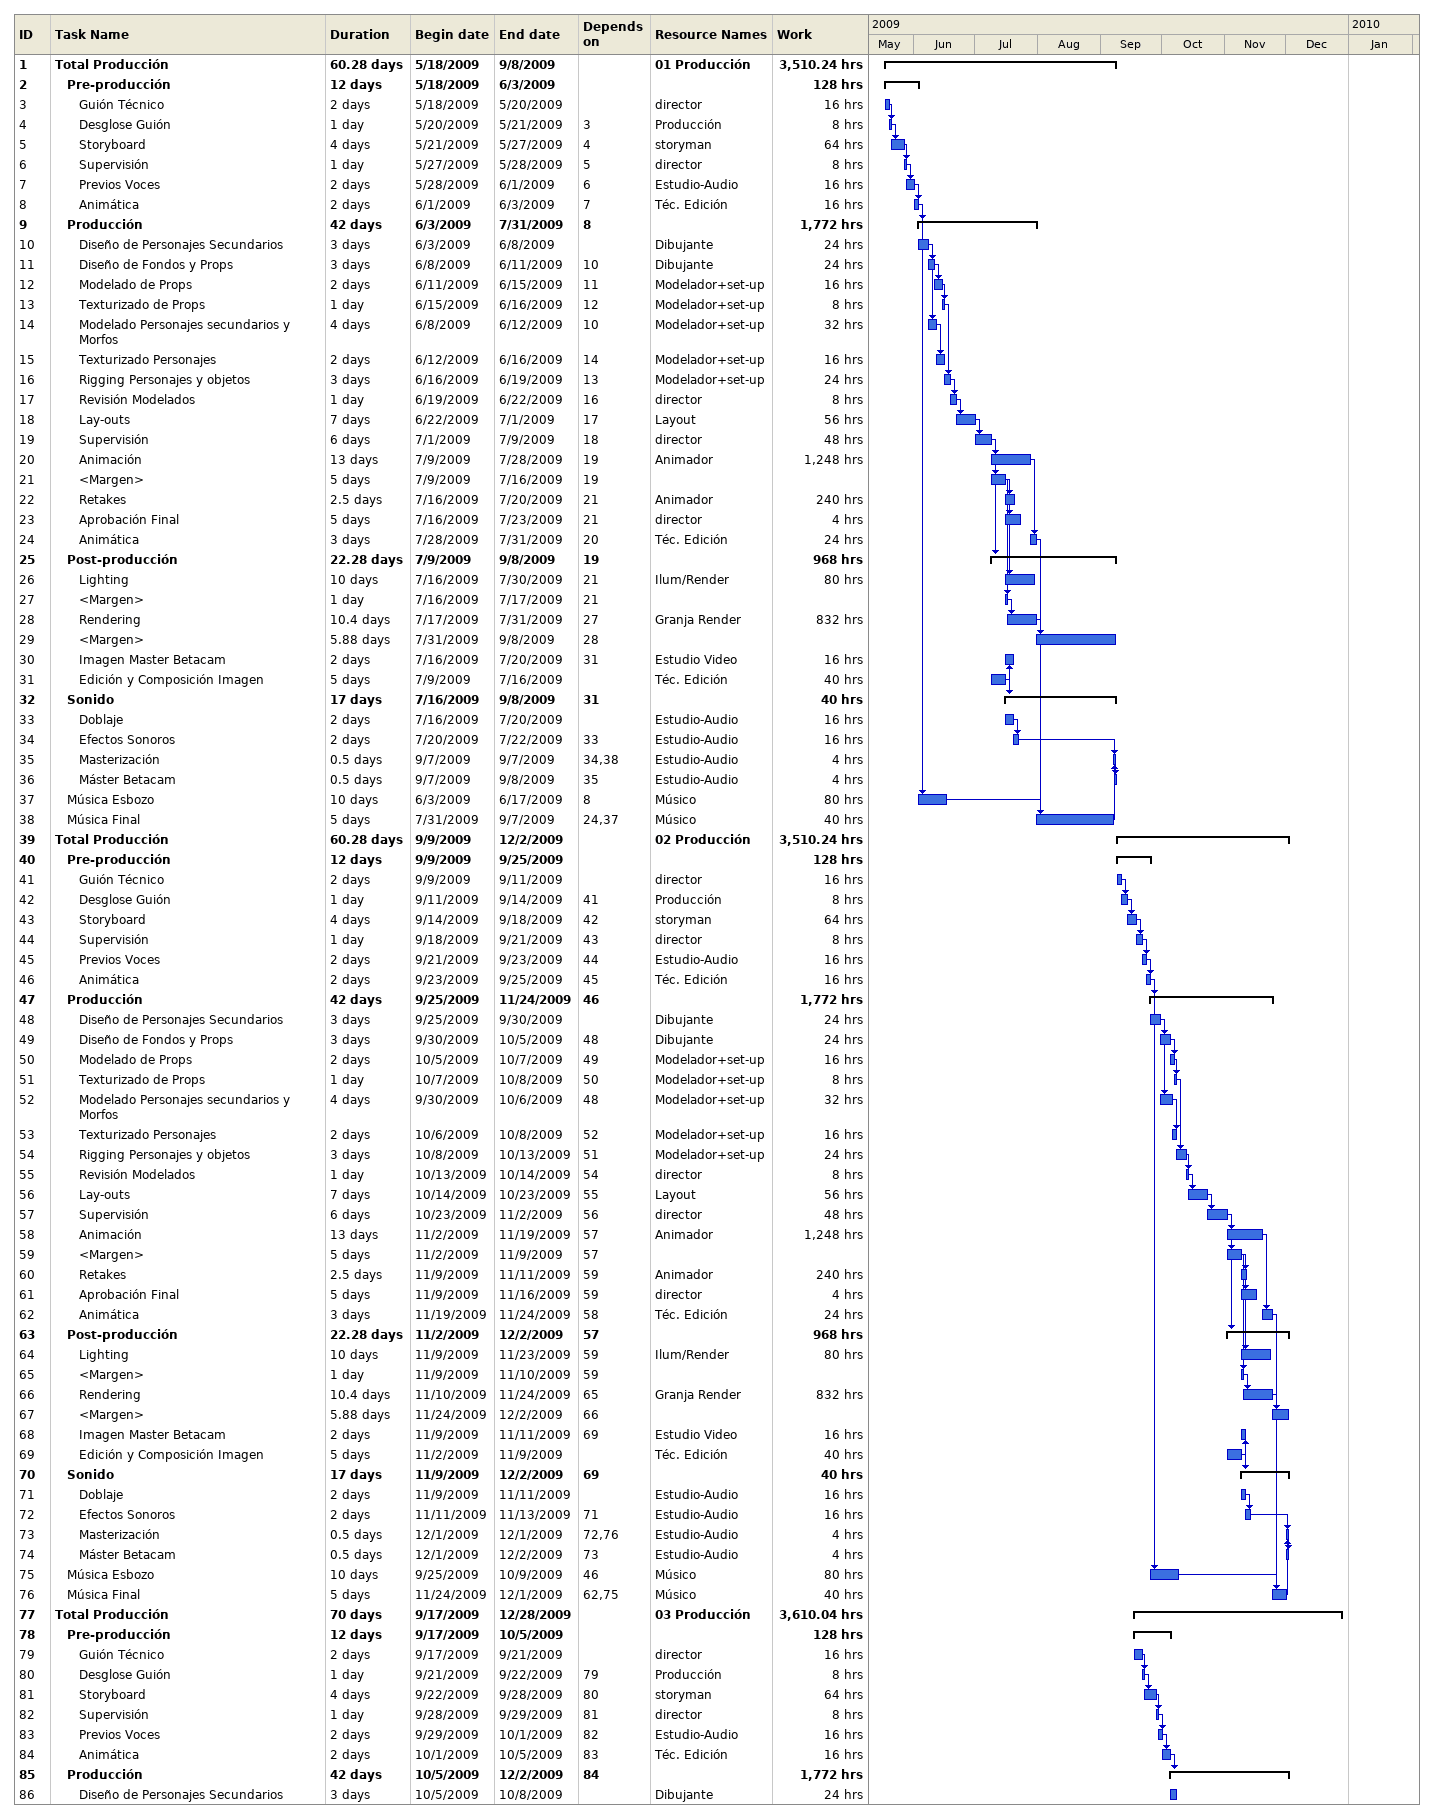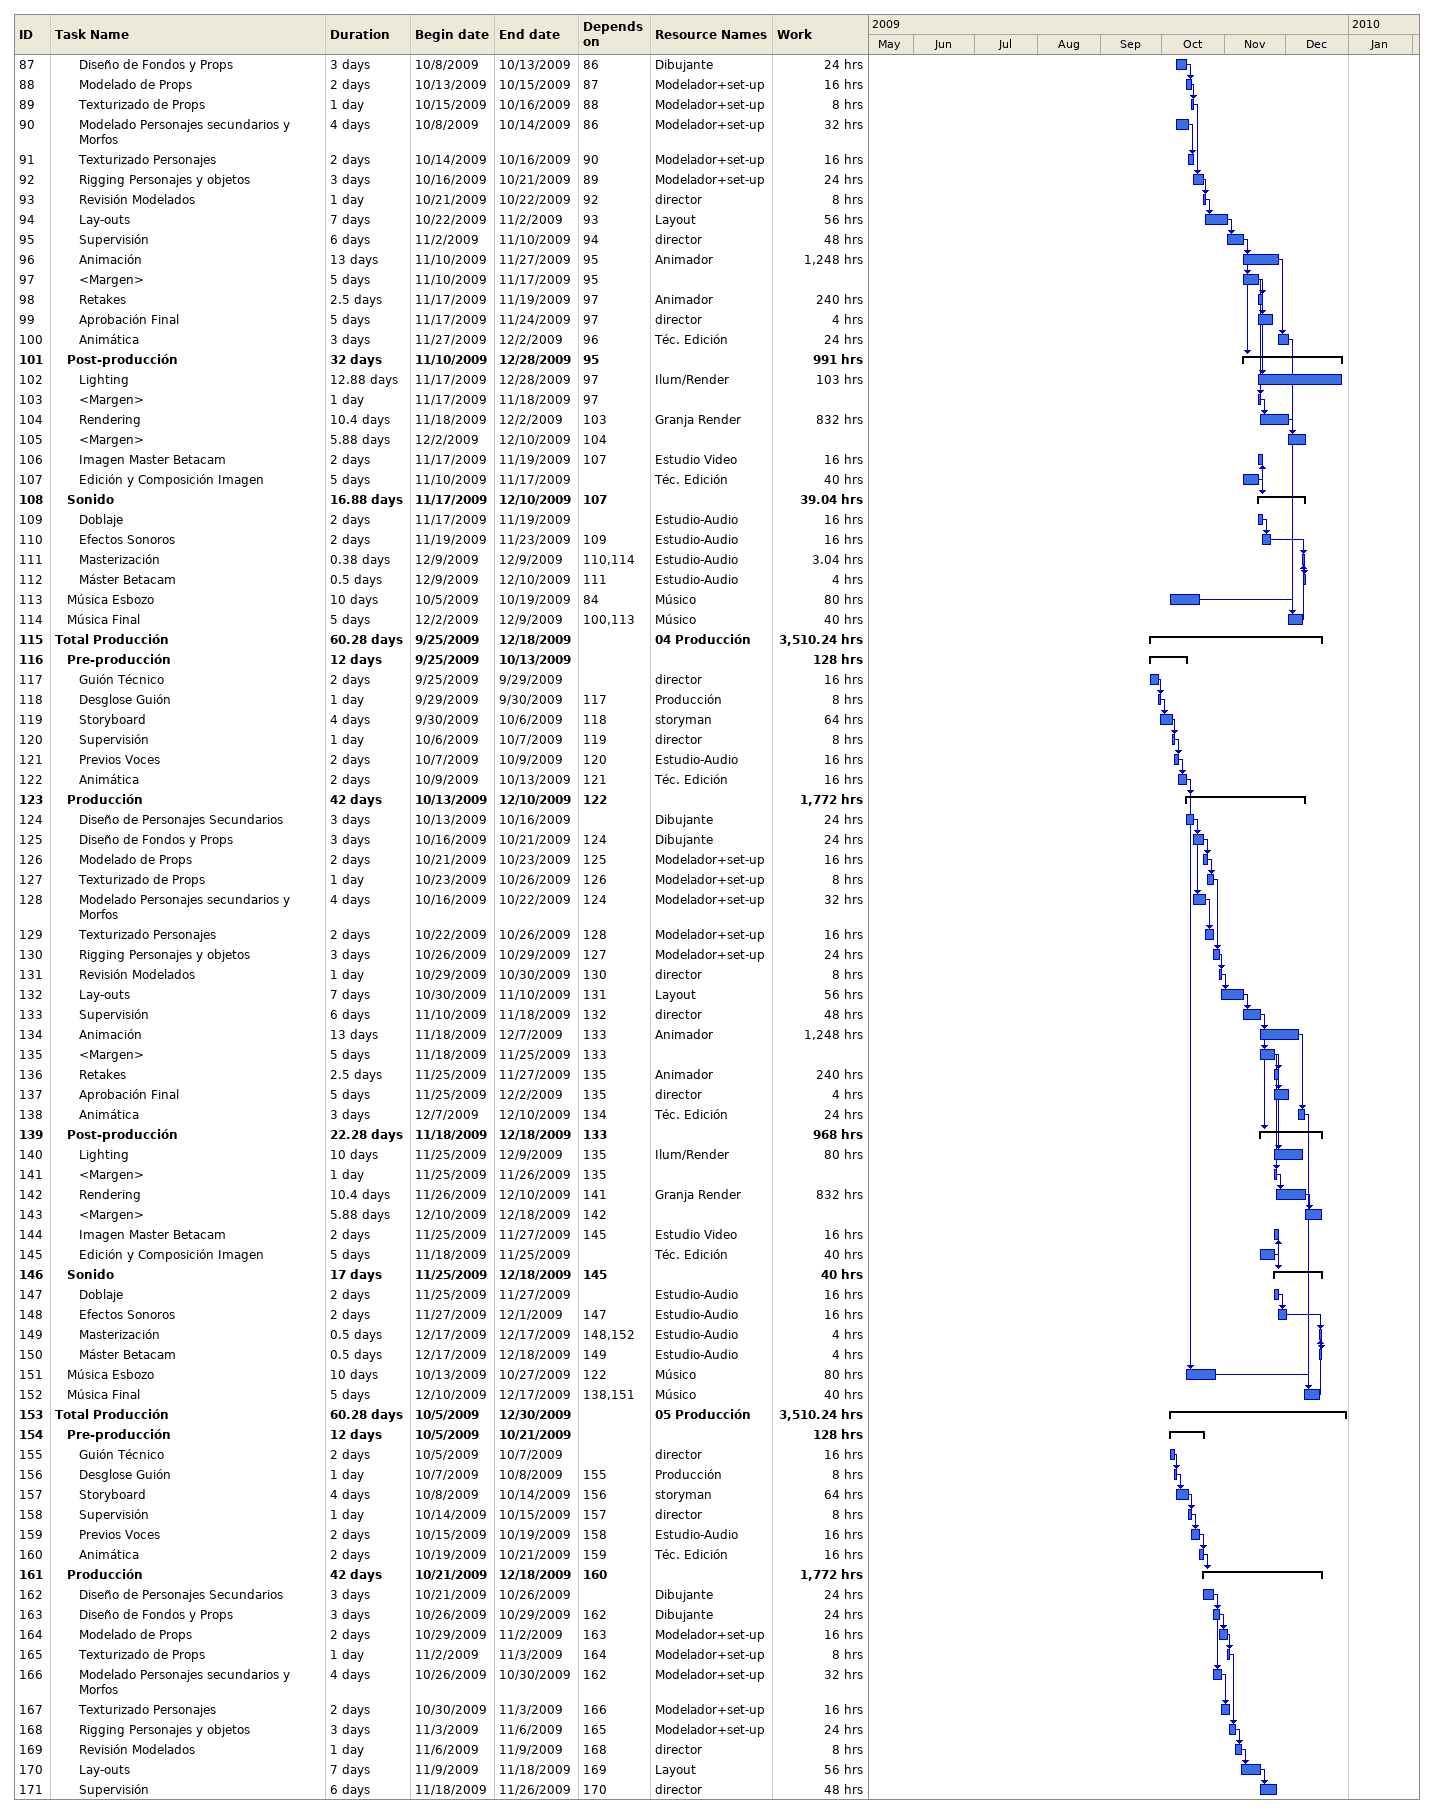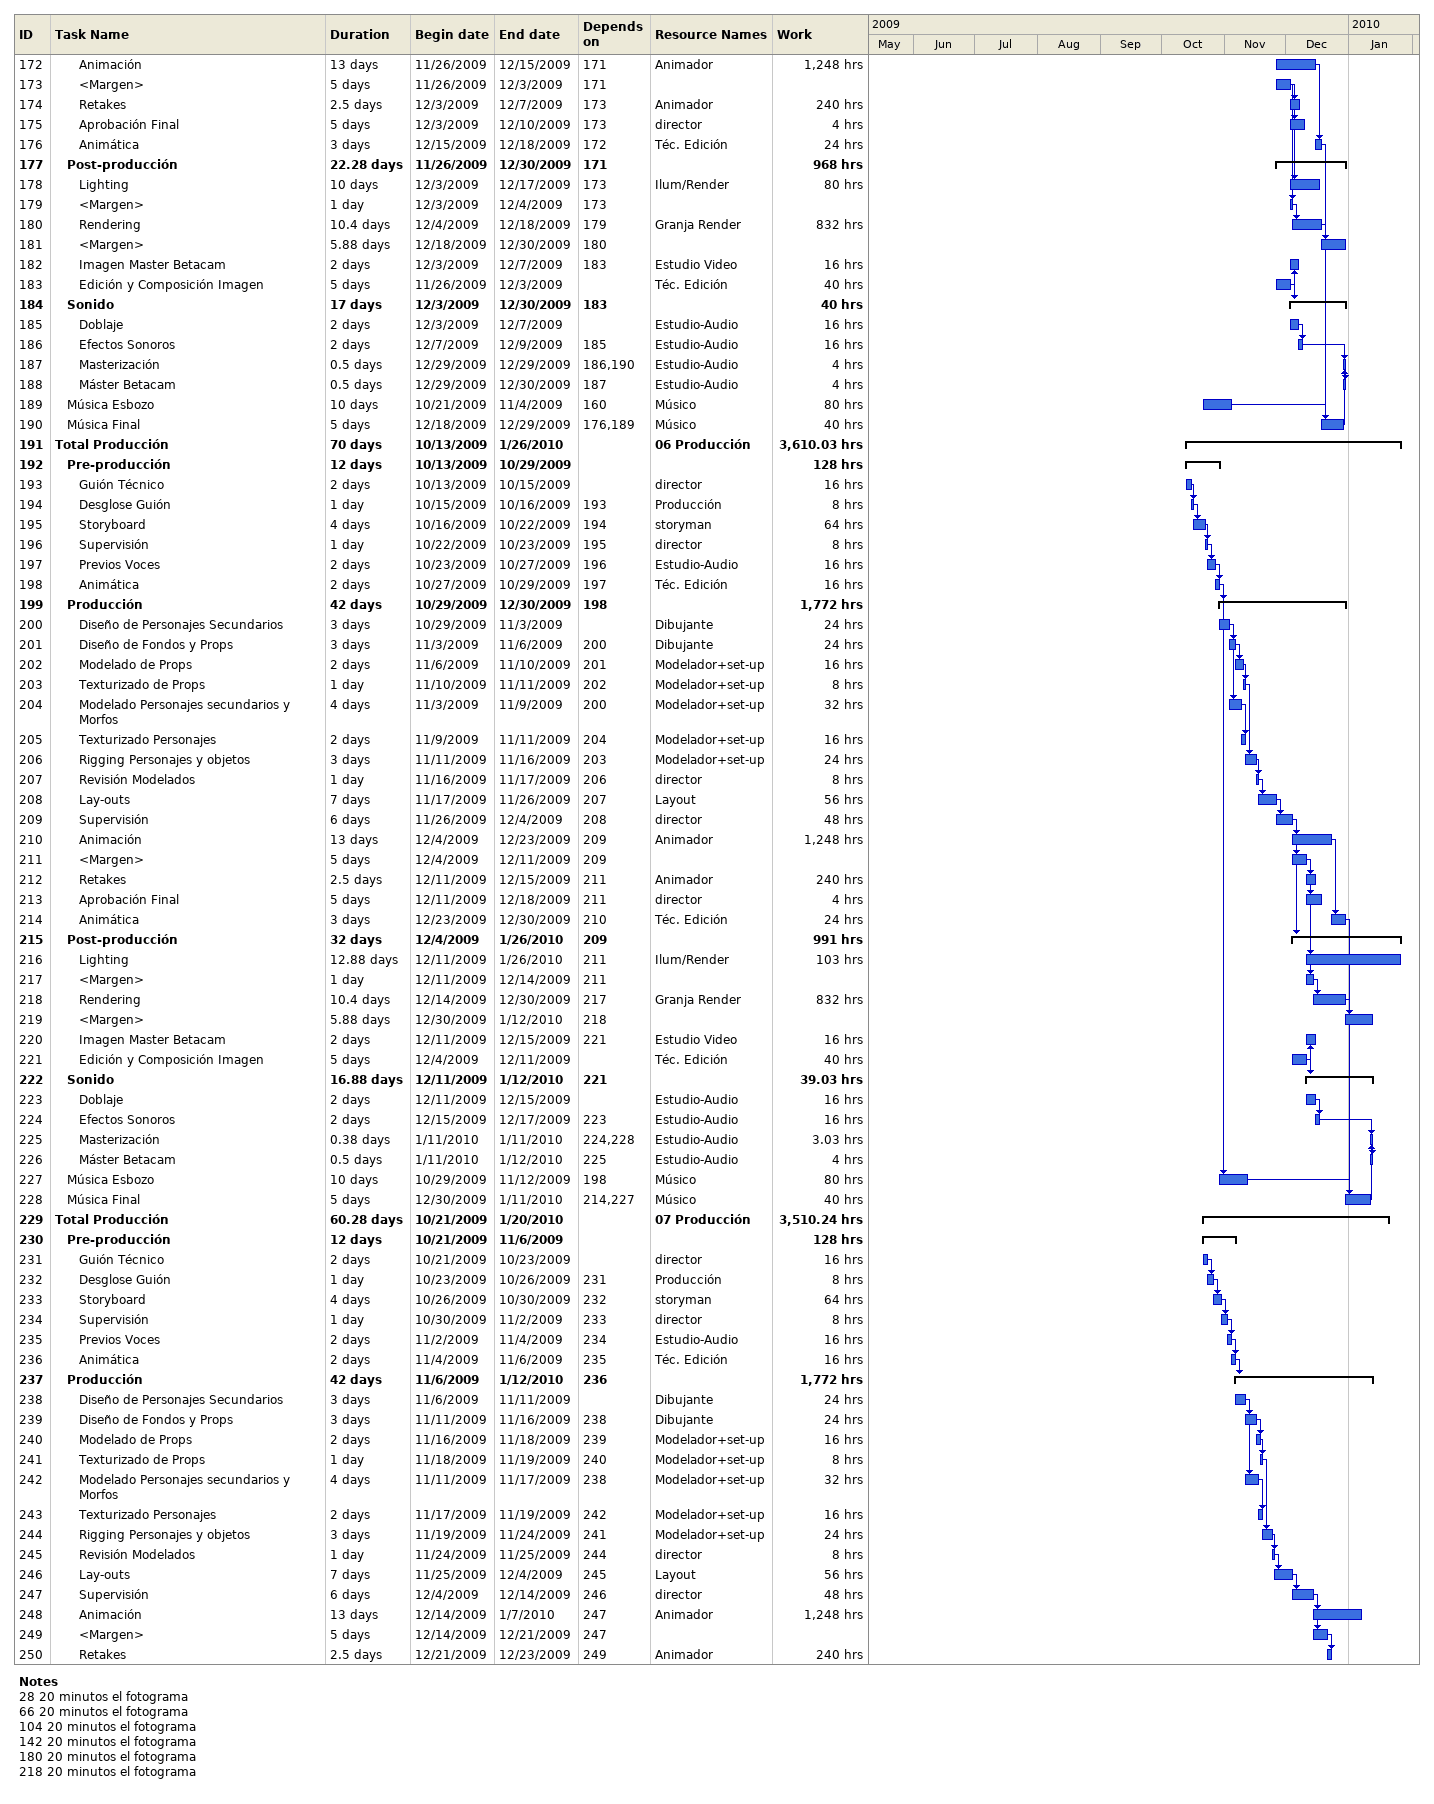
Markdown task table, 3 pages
| ID | Level | Task | Duration | Start | Finish | Predecessors | Resources | Work (h) |
|---|---|---|---|---|---|---|---|---|
| 1 | 1 | **Total Producción** | 60.28d | 2009-05-18 | 2009-09-08 |  | 01 Producción | 3510.24 |
| 2 | 2 | **Pre-producción** | 12d | 2009-05-18 | 2009-06-03 |  |  | 128 |
| 3 | 3 | Guión Técnico | 2d | 2009-05-18 | 2009-05-20 |  | director | 16 |
| 4 | 3 | Desglose Guión | 1d | 2009-05-20 | 2009-05-21 | 3 | Producción | 8 |
| 5 | 3 | Storyboard | 4d | 2009-05-21 | 2009-05-27 | 4 | storyman | 64 |
| 6 | 3 | Supervisión | 1d | 2009-05-27 | 2009-05-28 | 5 | director | 8 |
| 7 | 3 | Previos Voces | 2d | 2009-05-28 | 2009-06-01 | 6 | Estudio-Audio | 16 |
| 8 | 3 | Animática | 2d | 2009-06-01 | 2009-06-03 | 7 | Téc. Edición | 16 |
| 9 | 2 | **Producción** | 42d | 2009-06-03 | 2009-07-31 | 8 |  | 1772 |
| 10 | 3 | Diseño de Personajes Secundarios | 3d | 2009-06-03 | 2009-06-08 |  | Dibujante | 24 |
| 11 | 3 | Diseño de Fondos y Props | 3d | 2009-06-08 | 2009-06-11 | 10 | Dibujante | 24 |
| 12 | 3 | Modelado de Props | 2d | 2009-06-11 | 2009-06-15 | 11 | Modelador+set-up | 16 |
| 13 | 3 | Texturizado de Props | 1d | 2009-06-15 | 2009-06-16 | 12 | Modelador+set-up | 8 |
| 14 | 3 | Modelado Personajes secundarios y Morfos | 4d | 2009-06-08 | 2009-06-12 | 10 | Modelador+set-up | 32 |
| 15 | 3 | Texturizado Personajes | 2d | 2009-06-12 | 2009-06-16 | 14 | Modelador+set-up | 16 |
| 16 | 3 | Rigging Personajes y objetos | 3d | 2009-06-16 | 2009-06-19 | 13 | Modelador+set-up | 24 |
| 17 | 3 | Revisión Modelados | 1d | 2009-06-19 | 2009-06-22 | 16 | director | 8 |
| 18 | 3 | Lay-outs | 7d | 2009-06-22 | 2009-07-01 | 17 | Layout | 56 |
| 19 | 3 | Supervisión | 6d | 2009-07-01 | 2009-07-09 | 18 | director | 48 |
| 20 | 3 | Animación | 13d | 2009-07-09 | 2009-07-28 | 19 | Animador | 1248 |
| 21 | 3 | <Margen> | 5d | 2009-07-09 | 2009-07-16 | 19 |  |  |
| 22 | 3 | Retakes | 2.5d | 2009-07-16 | 2009-07-20 | 21 | Animador | 240 |
| 23 | 3 | Aprobación Final | 5d | 2009-07-16 | 2009-07-23 | 21 | director | 4 |
| 24 | 3 | Animática | 3d | 2009-07-28 | 2009-07-31 | 20 | Téc. Edición | 24 |
| 25 | 2 | **Post-producción** | 22.28d | 2009-07-09 | 2009-09-08 | 19 |  | 968 |
| 26 | 3 | Lighting | 10d | 2009-07-16 | 2009-07-30 | 21 | Ilum/Render | 80 |
| 27 | 3 | <Margen> | 1d | 2009-07-16 | 2009-07-17 | 21 |  |  |
| 28 | 3 | Rendering | 10.4d | 2009-07-17 | 2009-07-31 | 27 | Granja Render | 832 |
| 29 | 3 | <Margen> | 5.88d | 2009-07-31 | 2009-09-08 | 28 |  |  |
| 30 | 3 | Imagen Master Betacam | 2d | 2009-07-16 | 2009-07-20 | 31 | Estudio Video | 16 |
| 31 | 3 | Edición y Composición Imagen | 5d | 2009-07-09 | 2009-07-16 |  | Téc. Edición | 40 |
| 32 | 2 | **Sonido** | 17d | 2009-07-16 | 2009-09-08 | 31 |  | 40 |
| 33 | 3 | Doblaje | 2d | 2009-07-16 | 2009-07-20 |  | Estudio-Audio | 16 |
| 34 | 3 | Efectos Sonoros | 2d | 2009-07-20 | 2009-07-22 | 33 | Estudio-Audio | 16 |
| 35 | 3 | Masterización | 0.5d | 2009-09-07 | 2009-09-07 | 34, 38 | Estudio-Audio | 4 |
| 36 | 3 | Máster Betacam | 0.5d | 2009-09-07 | 2009-09-08 | 35 | Estudio-Audio | 4 |
| 37 | 2 | Música Esbozo | 10d | 2009-06-03 | 2009-06-17 | 8 | Músico | 80 |
| 38 | 2 | Música Final | 5d | 2009-07-31 | 2009-09-07 | 24, 37 | Músico | 40 |
| 39 | 1 | **Total Producción** | 60.28d | 2009-09-09 | 2009-12-02 |  | 02 Producción | 3510.24 |
| 40 | 2 | **Pre-producción** | 12d | 2009-09-09 | 2009-09-25 |  |  | 128 |
| 41 | 3 | Guión Técnico | 2d | 2009-09-09 | 2009-09-11 |  | director | 16 |
| 42 | 3 | Desglose Guión | 1d | 2009-09-11 | 2009-09-14 | 41 | Producción | 8 |
| 43 | 3 | Storyboard | 4d | 2009-09-14 | 2009-09-18 | 42 | storyman | 64 |
| 44 | 3 | Supervisión | 1d | 2009-09-18 | 2009-09-21 | 43 | director | 8 |
| 45 | 3 | Previos Voces | 2d | 2009-09-21 | 2009-09-23 | 44 | Estudio-Audio | 16 |
| 46 | 3 | Animática | 2d | 2009-09-23 | 2009-09-25 | 45 | Téc. Edición | 16 |
| 47 | 2 | **Producción** | 42d | 2009-09-25 | 2009-11-24 | 46 |  | 1772 |
| 48 | 3 | Diseño de Personajes Secundarios | 3d | 2009-09-25 | 2009-09-30 |  | Dibujante | 24 |
| 49 | 3 | Diseño de Fondos y Props | 3d | 2009-09-30 | 2009-10-05 | 48 | Dibujante | 24 |
| 50 | 3 | Modelado de Props | 2d | 2009-10-05 | 2009-10-07 | 49 | Modelador+set-up | 16 |
| 51 | 3 | Texturizado de Props | 1d | 2009-10-07 | 2009-10-08 | 50 | Modelador+set-up | 8 |
| 52 | 3 | Modelado Personajes secundarios y Morfos | 4d | 2009-09-30 | 2009-10-06 | 48 | Modelador+set-up | 32 |
| 53 | 3 | Texturizado Personajes | 2d | 2009-10-06 | 2009-10-08 | 52 | Modelador+set-up | 16 |
| 54 | 3 | Rigging Personajes y objetos | 3d | 2009-10-08 | 2009-10-13 | 51 | Modelador+set-up | 24 |
| 55 | 3 | Revisión Modelados | 1d | 2009-10-13 | 2009-10-14 | 54 | director | 8 |
| 56 | 3 | Lay-outs | 7d | 2009-10-14 | 2009-10-23 | 55 | Layout | 56 |
| 57 | 3 | Supervisión | 6d | 2009-10-23 | 2009-11-02 | 56 | director | 48 |
| 58 | 3 | Animación | 13d | 2009-11-02 | 2009-11-19 | 57 | Animador | 1248 |
| 59 | 3 | <Margen> | 5d | 2009-11-02 | 2009-11-09 | 57 |  |  |
| 60 | 3 | Retakes | 2.5d | 2009-11-09 | 2009-11-11 | 59 | Animador | 240 |
| 61 | 3 | Aprobación Final | 5d | 2009-11-09 | 2009-11-16 | 59 | director | 4 |
| 62 | 3 | Animática | 3d | 2009-11-19 | 2009-11-24 | 58 | Téc. Edición | 24 |
| 63 | 2 | **Post-producción** | 22.28d | 2009-11-02 | 2009-12-02 | 57 |  | 968 |
| 64 | 3 | Lighting | 10d | 2009-11-09 | 2009-11-23 | 59 | Ilum/Render | 80 |
| 65 | 3 | <Margen> | 1d | 2009-11-09 | 2009-11-10 | 59 |  |  |
| 66 | 3 | Rendering | 10.4d | 2009-11-10 | 2009-11-24 | 65 | Granja Render | 832 |
| 67 | 3 | <Margen> | 5.88d | 2009-11-24 | 2009-12-02 | 66 |  |  |
| 68 | 3 | Imagen Master Betacam | 2d | 2009-11-09 | 2009-11-11 | 69 | Estudio Video | 16 |
| 69 | 3 | Edición y Composición Imagen | 5d | 2009-11-02 | 2009-11-09 |  | Téc. Edición | 40 |
| 70 | 2 | **Sonido** | 17d | 2009-11-09 | 2009-12-02 | 69 |  | 40 |
| 71 | 3 | Doblaje | 2d | 2009-11-09 | 2009-11-11 |  | Estudio-Audio | 16 |
| 72 | 3 | Efectos Sonoros | 2d | 2009-11-11 | 2009-11-13 | 71 | Estudio-Audio | 16 |
| 73 | 3 | Masterización | 0.5d | 2009-12-01 | 2009-12-01 | 72, 76 | Estudio-Audio | 4 |
| 74 | 3 | Máster Betacam | 0.5d | 2009-12-01 | 2009-12-02 | 73 | Estudio-Audio | 4 |
| 75 | 2 | Música Esbozo | 10d | 2009-09-25 | 2009-10-09 | 46 | Músico | 80 |
| 76 | 2 | Música Final | 5d | 2009-11-24 | 2009-12-01 | 62, 75 | Músico | 40 |
| 77 | 1 | **Total Producción** | 70d | 2009-09-17 | 2009-12-28 |  | 03 Producción | 3610.04 |
| 78 | 2 | **Pre-producción** | 12d | 2009-09-17 | 2009-10-05 |  |  | 128 |
| 79 | 3 | Guión Técnico | 2d | 2009-09-17 | 2009-09-21 |  | director | 16 |
| 80 | 3 | Desglose Guión | 1d | 2009-09-21 | 2009-09-22 | 79 | Producción | 8 |
| 81 | 3 | Storyboard | 4d | 2009-09-22 | 2009-09-28 | 80 | storyman | 64 |
| 82 | 3 | Supervisión | 1d | 2009-09-28 | 2009-09-29 | 81 | director | 8 |
| 83 | 3 | Previos Voces | 2d | 2009-09-29 | 2009-10-01 | 82 | Estudio-Audio | 16 |
| 84 | 3 | Animática | 2d | 2009-10-01 | 2009-10-05 | 83 | Téc. Edición | 16 |
| 85 | 2 | **Producción** | 42d | 2009-10-05 | 2009-12-02 | 84 |  | 1772 |
| 86 | 3 | Diseño de Personajes Secundarios | 3d | 2009-10-05 | 2009-10-08 |  | Dibujante | 24 |
| 87 | 3 | Diseño de Fondos y Props | 3d | 2009-10-08 | 2009-10-13 | 86 | Dibujante | 24 |
| 88 | 3 | Modelado de Props | 2d | 2009-10-13 | 2009-10-15 | 87 | Modelador+set-up | 16 |
| 89 | 3 | Texturizado de Props | 1d | 2009-10-15 | 2009-10-16 | 88 | Modelador+set-up | 8 |
| 90 | 3 | Modelado Personajes secundarios y Morfos | 4d | 2009-10-08 | 2009-10-14 | 86 | Modelador+set-up | 32 |
| 91 | 3 | Texturizado Personajes | 2d | 2009-10-14 | 2009-10-16 | 90 | Modelador+set-up | 16 |
| 92 | 3 | Rigging Personajes y objetos | 3d | 2009-10-16 | 2009-10-21 | 89 | Modelador+set-up | 24 |
| 93 | 3 | Revisión Modelados | 1d | 2009-10-21 | 2009-10-22 | 92 | director | 8 |
| 94 | 3 | Lay-outs | 7d | 2009-10-22 | 2009-11-02 | 93 | Layout | 56 |
| 95 | 3 | Supervisión | 6d | 2009-11-02 | 2009-11-10 | 94 | director | 48 |
| 96 | 3 | Animación | 13d | 2009-11-10 | 2009-11-27 | 95 | Animador | 1248 |
| 97 | 3 | <Margen> | 5d | 2009-11-10 | 2009-11-17 | 95 |  |  |
| 98 | 3 | Retakes | 2.5d | 2009-11-17 | 2009-11-19 | 97 | Animador | 240 |
| 99 | 3 | Aprobación Final | 5d | 2009-11-17 | 2009-11-24 | 97 | director | 4 |
| 100 | 3 | Animática | 3d | 2009-11-27 | 2009-12-02 | 96 | Téc. Edición | 24 |
| 101 | 2 | **Post-producción** | 32d | 2009-11-10 | 2009-12-28 | 95 |  | 991 |
| 102 | 3 | Lighting | 12.88d | 2009-11-17 | 2009-12-28 | 97 | Ilum/Render | 103 |
| 103 | 3 | <Margen> | 1d | 2009-11-17 | 2009-11-18 | 97 |  |  |
| 104 | 3 | Rendering | 10.4d | 2009-11-18 | 2009-12-02 | 103 | Granja Render | 832 |
| 105 | 3 | <Margen> | 5.88d | 2009-12-02 | 2009-12-10 | 104 |  |  |
| 106 | 3 | Imagen Master Betacam | 2d | 2009-11-17 | 2009-11-19 | 107 | Estudio Video | 16 |
| 107 | 3 | Edición y Composición Imagen | 5d | 2009-11-10 | 2009-11-17 |  | Téc. Edición | 40 |
| 108 | 2 | **Sonido** | 16.88d | 2009-11-17 | 2009-12-10 | 107 |  | 39.04 |
| 109 | 3 | Doblaje | 2d | 2009-11-17 | 2009-11-19 |  | Estudio-Audio | 16 |
| 110 | 3 | Efectos Sonoros | 2d | 2009-11-19 | 2009-11-23 | 109 | Estudio-Audio | 16 |
| 111 | 3 | Masterización | 0.38d | 2009-12-09 | 2009-12-09 | 110, 114 | Estudio-Audio | 3.04 |
| 112 | 3 | Máster Betacam | 0.5d | 2009-12-09 | 2009-12-10 | 111 | Estudio-Audio | 4 |
| 113 | 2 | Música Esbozo | 10d | 2009-10-05 | 2009-10-19 | 84 | Músico | 80 |
| 114 | 2 | Música Final | 5d | 2009-12-02 | 2009-12-09 | 100, 113 | Músico | 40 |
| 115 | 1 | **Total Producción** | 60.28d | 2009-09-25 | 2009-12-18 |  | 04 Producción | 3510.24 |
| 116 | 2 | **Pre-producción** | 12d | 2009-09-25 | 2009-10-13 |  |  | 128 |
| 117 | 3 | Guión Técnico | 2d | 2009-09-25 | 2009-09-29 |  | director | 16 |
| 118 | 3 | Desglose Guión | 1d | 2009-09-29 | 2009-09-30 | 117 | Producción | 8 |
| 119 | 3 | Storyboard | 4d | 2009-09-30 | 2009-10-06 | 118 | storyman | 64 |
| 120 | 3 | Supervisión | 1d | 2009-10-06 | 2009-10-07 | 119 | director | 8 |
| 121 | 3 | Previos Voces | 2d | 2009-10-07 | 2009-10-09 | 120 | Estudio-Audio | 16 |
| 122 | 3 | Animática | 2d | 2009-10-09 | 2009-10-13 | 121 | Téc. Edición | 16 |
| 123 | 2 | **Producción** | 42d | 2009-10-13 | 2009-12-10 | 122 |  | 1772 |
| 124 | 3 | Diseño de Personajes Secundarios | 3d | 2009-10-13 | 2009-10-16 |  | Dibujante | 24 |
| 125 | 3 | Diseño de Fondos y Props | 3d | 2009-10-16 | 2009-10-21 | 124 | Dibujante | 24 |
| 126 | 3 | Modelado de Props | 2d | 2009-10-21 | 2009-10-23 | 125 | Modelador+set-up | 16 |
| 127 | 3 | Texturizado de Props | 1d | 2009-10-23 | 2009-10-26 | 126 | Modelador+set-up | 8 |
| 128 | 3 | Modelado Personajes secundarios y Morfos | 4d | 2009-10-16 | 2009-10-22 | 124 | Modelador+set-up | 32 |
| 129 | 3 | Texturizado Personajes | 2d | 2009-10-22 | 2009-10-26 | 128 | Modelador+set-up | 16 |
| 130 | 3 | Rigging Personajes y objetos | 3d | 2009-10-26 | 2009-10-29 | 127 | Modelador+set-up | 24 |
| 131 | 3 | Revisión Modelados | 1d | 2009-10-29 | 2009-10-30 | 130 | director | 8 |
| 132 | 3 | Lay-outs | 7d | 2009-10-30 | 2009-11-10 | 131 | Layout | 56 |
| 133 | 3 | Supervisión | 6d | 2009-11-10 | 2009-11-18 | 132 | director | 48 |
| 134 | 3 | Animación | 13d | 2009-11-18 | 2009-12-07 | 133 | Animador | 1248 |
| 135 | 3 | <Margen> | 5d | 2009-11-18 | 2009-11-25 | 133 |  |  |
| 136 | 3 | Retakes | 2.5d | 2009-11-25 | 2009-11-27 | 135 | Animador | 240 |
| 137 | 3 | Aprobación Final | 5d | 2009-11-25 | 2009-12-02 | 135 | director | 4 |
| 138 | 3 | Animática | 3d | 2009-12-07 | 2009-12-10 | 134 | Téc. Edición | 24 |
| 139 | 2 | **Post-producción** | 22.28d | 2009-11-18 | 2009-12-18 | 133 |  | 968 |
| 140 | 3 | Lighting | 10d | 2009-11-25 | 2009-12-09 | 135 | Ilum/Render | 80 |
| 141 | 3 | <Margen> | 1d | 2009-11-25 | 2009-11-26 | 135 |  |  |
| 142 | 3 | Rendering | 10.4d | 2009-11-26 | 2009-12-10 | 141 | Granja Render | 832 |
| 143 | 3 | <Margen> | 5.88d | 2009-12-10 | 2009-12-18 | 142 |  |  |
| 144 | 3 | Imagen Master Betacam | 2d | 2009-11-25 | 2009-11-27 | 145 | Estudio Video | 16 |
| 145 | 3 | Edición y Composición Imagen | 5d | 2009-11-18 | 2009-11-25 |  | Téc. Edición | 40 |
| 146 | 2 | **Sonido** | 17d | 2009-11-25 | 2009-12-18 | 145 |  | 40 |
| 147 | 3 | Doblaje | 2d | 2009-11-25 | 2009-11-27 |  | Estudio-Audio | 16 |
| 148 | 3 | Efectos Sonoros | 2d | 2009-11-27 | 2009-12-01 | 147 | Estudio-Audio | 16 |
| 149 | 3 | Masterización | 0.5d | 2009-12-17 | 2009-12-17 | 148, 152 | Estudio-Audio | 4 |
| 150 | 3 | Máster Betacam | 0.5d | 2009-12-17 | 2009-12-18 | 149 | Estudio-Audio | 4 |
| 151 | 2 | Música Esbozo | 10d | 2009-10-13 | 2009-10-27 | 122 | Músico | 80 |
| 152 | 2 | Música Final | 5d | 2009-12-10 | 2009-12-17 | 138, 151 | Músico | 40 |
| 153 | 1 | **Total Producción** | 60.28d | 2009-10-05 | 2009-12-30 |  | 05 Producción | 3510.24 |
| 154 | 2 | **Pre-producción** | 12d | 2009-10-05 | 2009-10-21 |  |  | 128 |
| 155 | 3 | Guión Técnico | 2d | 2009-10-05 | 2009-10-07 |  | director | 16 |
| 156 | 3 | Desglose Guión | 1d | 2009-10-07 | 2009-10-08 | 155 | Producción | 8 |
| 157 | 3 | Storyboard | 4d | 2009-10-08 | 2009-10-14 | 156 | storyman | 64 |
| 158 | 3 | Supervisión | 1d | 2009-10-14 | 2009-10-15 | 157 | director | 8 |
| 159 | 3 | Previos Voces | 2d | 2009-10-15 | 2009-10-19 | 158 | Estudio-Audio | 16 |
| 160 | 3 | Animática | 2d | 2009-10-19 | 2009-10-21 | 159 | Téc. Edición | 16 |
| 161 | 2 | **Producción** | 42d | 2009-10-21 | 2009-12-18 | 160 |  | 1772 |
| 162 | 3 | Diseño de Personajes Secundarios | 3d | 2009-10-21 | 2009-10-26 |  | Dibujante | 24 |
| 163 | 3 | Diseño de Fondos y Props | 3d | 2009-10-26 | 2009-10-29 | 162 | Dibujante | 24 |
| 164 | 3 | Modelado de Props | 2d | 2009-10-29 | 2009-11-02 | 163 | Modelador+set-up | 16 |
| 165 | 3 | Texturizado de Props | 1d | 2009-11-02 | 2009-11-03 | 164 | Modelador+set-up | 8 |
| 166 | 3 | Modelado Personajes secundarios y Morfos | 4d | 2009-10-26 | 2009-10-30 | 162 | Modelador+set-up | 32 |
| 167 | 3 | Texturizado Personajes | 2d | 2009-10-30 | 2009-11-03 | 166 | Modelador+set-up | 16 |
| 168 | 3 | Rigging Personajes y objetos | 3d | 2009-11-03 | 2009-11-06 | 165 | Modelador+set-up | 24 |
| 169 | 3 | Revisión Modelados | 1d | 2009-11-06 | 2009-11-09 | 168 | director | 8 |
| 170 | 3 | Lay-outs | 7d | 2009-11-09 | 2009-11-18 | 169 | Layout | 56 |
| 171 | 3 | Supervisión | 6d | 2009-11-18 | 2009-11-26 | 170 | director | 48 |
| 172 | 3 | Animación | 13d | 2009-11-26 | 2009-12-15 | 171 | Animador | 1248 |
| 173 | 3 | <Margen> | 5d | 2009-11-26 | 2009-12-03 | 171 |  |  |
| 174 | 3 | Retakes | 2.5d | 2009-12-03 | 2009-12-07 | 173 | Animador | 240 |
| 175 | 3 | Aprobación Final | 5d | 2009-12-03 | 2009-12-10 | 173 | director | 4 |
| 176 | 3 | Animática | 3d | 2009-12-15 | 2009-12-18 | 172 | Téc. Edición | 24 |
| 177 | 2 | **Post-producción** | 22.28d | 2009-11-26 | 2009-12-30 | 171 |  | 968 |
| 178 | 3 | Lighting | 10d | 2009-12-03 | 2009-12-17 | 173 | Ilum/Render | 80 |
| 179 | 3 | <Margen> | 1d | 2009-12-03 | 2009-12-04 | 173 |  |  |
| 180 | 3 | Rendering | 10.4d | 2009-12-04 | 2009-12-18 | 179 | Granja Render | 832 |
| 181 | 3 | <Margen> | 5.88d | 2009-12-18 | 2009-12-30 | 180 |  |  |
| 182 | 3 | Imagen Master Betacam | 2d | 2009-12-03 | 2009-12-07 | 183 | Estudio Video | 16 |
| 183 | 3 | Edición y Composición Imagen | 5d | 2009-11-26 | 2009-12-03 |  | Téc. Edición | 40 |
| 184 | 2 | **Sonido** | 17d | 2009-12-03 | 2009-12-30 | 183 |  | 40 |
| 185 | 3 | Doblaje | 2d | 2009-12-03 | 2009-12-07 |  | Estudio-Audio | 16 |
| 186 | 3 | Efectos Sonoros | 2d | 2009-12-07 | 2009-12-09 | 185 | Estudio-Audio | 16 |
| 187 | 3 | Masterización | 0.5d | 2009-12-29 | 2009-12-29 | 186, 190 | Estudio-Audio | 4 |
| 188 | 3 | Máster Betacam | 0.5d | 2009-12-29 | 2009-12-30 | 187 | Estudio-Audio | 4 |
| 189 | 2 | Música Esbozo | 10d | 2009-10-21 | 2009-11-04 | 160 | Músico | 80 |
| 190 | 2 | Música Final | 5d | 2009-12-18 | 2009-12-29 | 176, 189 | Músico | 40 |
| 191 | 1 | **Total Producción** | 70d | 2009-10-13 | 2010-01-26 |  | 06 Producción | 3610.03 |
| 192 | 2 | **Pre-producción** | 12d | 2009-10-13 | 2009-10-29 |  |  | 128 |
| 193 | 3 | Guión Técnico | 2d | 2009-10-13 | 2009-10-15 |  | director | 16 |
| 194 | 3 | Desglose Guión | 1d | 2009-10-15 | 2009-10-16 | 193 | Producción | 8 |
| 195 | 3 | Storyboard | 4d | 2009-10-16 | 2009-10-22 | 194 | storyman | 64 |
| 196 | 3 | Supervisión | 1d | 2009-10-22 | 2009-10-23 | 195 | director | 8 |
| 197 | 3 | Previos Voces | 2d | 2009-10-23 | 2009-10-27 | 196 | Estudio-Audio | 16 |
| 198 | 3 | Animática | 2d | 2009-10-27 | 2009-10-29 | 197 | Téc. Edición | 16 |
| 199 | 2 | **Producción** | 42d | 2009-10-29 | 2009-12-30 | 198 |  | 1772 |
| 200 | 3 | Diseño de Personajes Secundarios | 3d | 2009-10-29 | 2009-11-03 |  | Dibujante | 24 |
| 201 | 3 | Diseño de Fondos y Props | 3d | 2009-11-03 | 2009-11-06 | 200 | Dibujante | 24 |
| 202 | 3 | Modelado de Props | 2d | 2009-11-06 | 2009-11-10 | 201 | Modelador+set-up | 16 |
| 203 | 3 | Texturizado de Props | 1d | 2009-11-10 | 2009-11-11 | 202 | Modelador+set-up | 8 |
| 204 | 3 | Modelado Personajes secundarios y Morfos | 4d | 2009-11-03 | 2009-11-09 | 200 | Modelador+set-up | 32 |
| 205 | 3 | Texturizado Personajes | 2d | 2009-11-09 | 2009-11-11 | 204 | Modelador+set-up | 16 |
| 206 | 3 | Rigging Personajes y objetos | 3d | 2009-11-11 | 2009-11-16 | 203 | Modelador+set-up | 24 |
| 207 | 3 | Revisión Modelados | 1d | 2009-11-16 | 2009-11-17 | 206 | director | 8 |
| 208 | 3 | Lay-outs | 7d | 2009-11-17 | 2009-11-26 | 207 | Layout | 56 |
| 209 | 3 | Supervisión | 6d | 2009-11-26 | 2009-12-04 | 208 | director | 48 |
| 210 | 3 | Animación | 13d | 2009-12-04 | 2009-12-23 | 209 | Animador | 1248 |
| 211 | 3 | <Margen> | 5d | 2009-12-04 | 2009-12-11 | 209 |  |  |
| 212 | 3 | Retakes | 2.5d | 2009-12-11 | 2009-12-15 | 211 | Animador | 240 |
| 213 | 3 | Aprobación Final | 5d | 2009-12-11 | 2009-12-18 | 211 | director | 4 |
| 214 | 3 | Animática | 3d | 2009-12-23 | 2009-12-30 | 210 | Téc. Edición | 24 |
| 215 | 2 | **Post-producción** | 32d | 2009-12-04 | 2010-01-26 | 209 |  | 991 |
| 216 | 3 | Lighting | 12.88d | 2009-12-11 | 2010-01-26 | 211 | Ilum/Render | 103 |
| 217 | 3 | <Margen> | 1d | 2009-12-11 | 2009-12-14 | 211 |  |  |
| 218 | 3 | Rendering | 10.4d | 2009-12-14 | 2009-12-30 | 217 | Granja Render | 832 |
| 219 | 3 | <Margen> | 5.88d | 2009-12-30 | 2010-01-12 | 218 |  |  |
| 220 | 3 | Imagen Master Betacam | 2d | 2009-12-11 | 2009-12-15 | 221 | Estudio Video | 16 |
| 221 | 3 | Edición y Composición Imagen | 5d | 2009-12-04 | 2009-12-11 |  | Téc. Edición | 40 |
| 222 | 2 | **Sonido** | 16.88d | 2009-12-11 | 2010-01-12 | 221 |  | 39.03 |
| 223 | 3 | Doblaje | 2d | 2009-12-11 | 2009-12-15 |  | Estudio-Audio | 16 |
| 224 | 3 | Efectos Sonoros | 2d | 2009-12-15 | 2009-12-17 | 223 | Estudio-Audio | 16 |
| 225 | 3 | Masterización | 0.38d | 2010-01-11 | 2010-01-11 | 224, 228 | Estudio-Audio | 3.03 |
| 226 | 3 | Máster Betacam | 0.5d | 2010-01-11 | 2010-01-12 | 225 | Estudio-Audio | 4 |
| 227 | 2 | Música Esbozo | 10d | 2009-10-29 | 2009-11-12 | 198 | Músico | 80 |
| 228 | 2 | Música Final | 5d | 2009-12-30 | 2010-01-11 | 214, 227 | Músico | 40 |
| 229 | 1 | **Total Producción** | 60.28d | 2009-10-21 | 2010-01-20 |  | 07 Producción | 3510.24 |
| 230 | 2 | **Pre-producción** | 12d | 2009-10-21 | 2009-11-06 |  |  | 128 |
| 231 | 3 | Guión Técnico | 2d | 2009-10-21 | 2009-10-23 |  | director | 16 |
| 232 | 3 | Desglose Guión | 1d | 2009-10-23 | 2009-10-26 | 231 | Producción | 8 |
| 233 | 3 | Storyboard | 4d | 2009-10-26 | 2009-10-30 | 232 | storyman | 64 |
| 234 | 3 | Supervisión | 1d | 2009-10-30 | 2009-11-02 | 233 | director | 8 |
| 235 | 3 | Previos Voces | 2d | 2009-11-02 | 2009-11-04 | 234 | Estudio-Audio | 16 |
| 236 | 3 | Animática | 2d | 2009-11-04 | 2009-11-06 | 235 | Téc. Edición | 16 |
| 237 | 2 | **Producción** | 42d | 2009-11-06 | 2010-01-12 | 236 |  | 1772 |
| 238 | 3 | Diseño de Personajes Secundarios | 3d | 2009-11-06 | 2009-11-11 |  | Dibujante | 24 |
| 239 | 3 | Diseño de Fondos y Props | 3d | 2009-11-11 | 2009-11-16 | 238 | Dibujante | 24 |
| 240 | 3 | Modelado de Props | 2d | 2009-11-16 | 2009-11-18 | 239 | Modelador+set-up | 16 |
| 241 | 3 | Texturizado de Props | 1d | 2009-11-18 | 2009-11-19 | 240 | Modelador+set-up | 8 |
| 242 | 3 | Modelado Personajes secundarios y Morfos | 4d | 2009-11-11 | 2009-11-17 | 238 | Modelador+set-up | 32 |
| 243 | 3 | Texturizado Personajes | 2d | 2009-11-17 | 2009-11-19 | 242 | Modelador+set-up | 16 |
| 244 | 3 | Rigging Personajes y objetos | 3d | 2009-11-19 | 2009-11-24 | 241 | Modelador+set-up | 24 |
| 245 | 3 | Revisión Modelados | 1d | 2009-11-24 | 2009-11-25 | 244 | director | 8 |
| 246 | 3 | Lay-outs | 7d | 2009-11-25 | 2009-12-04 | 245 | Layout | 56 |
| 247 | 3 | Supervisión | 6d | 2009-12-04 | 2009-12-14 | 246 | director | 48 |
| 248 | 3 | Animación | 13d | 2009-12-14 | 2010-01-07 | 247 | Animador | 1248 |
| 249 | 3 | <Margen> | 5d | 2009-12-14 | 2009-12-21 | 247 |  |  |
| 250 | 3 | Retakes | 2.5d | 2009-12-21 | 2009-12-23 | 249 | Animador | 240 |

Notes
- 28: 20 minutos el fotograma
- 66: 20 minutos el fotograma
- 104: 20 minutos el fotograma
- 142: 20 minutos el fotograma
- 180: 20 minutos el fotograma
- 218: 20 minutos el fotograma
